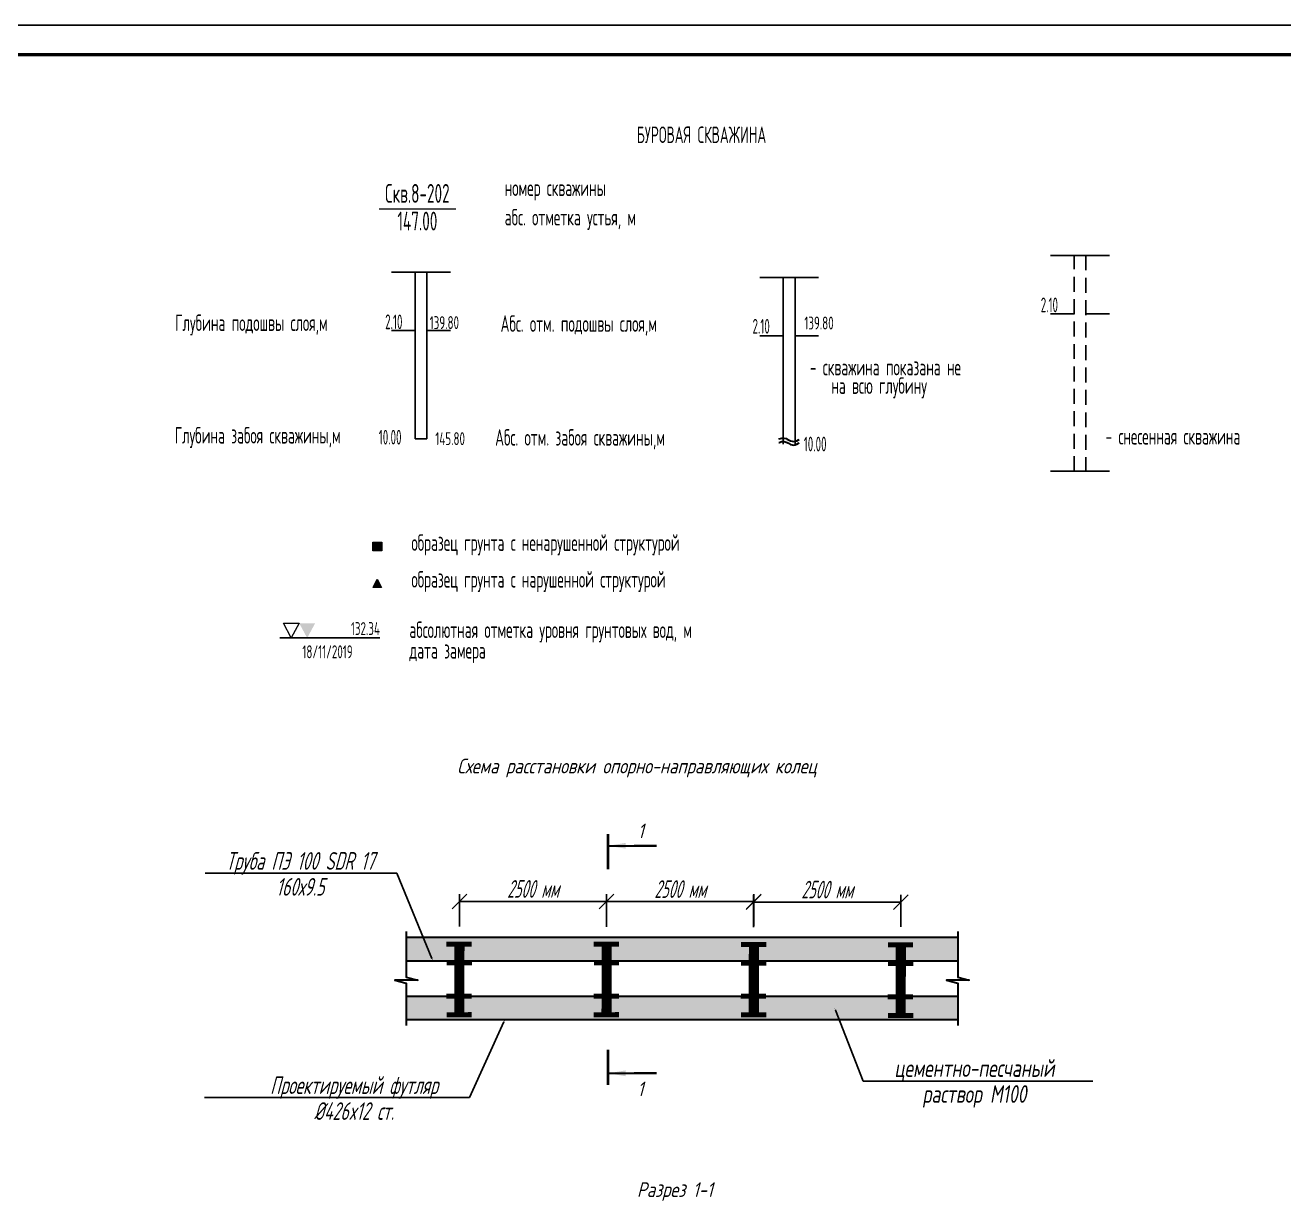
# Model space of a CAD drawing. Header units: metres. Extents: x -30 to 2050, y -904 to 400.
# Drawn here: x 1558.7 to 1772.4, y 199.6 to 400 of the extents above; entities that cross this region are included whole.
import ezdxf
from ezdxf import colors
from ezdxf.entities.mleader import LeaderData, LeaderLine
from ezdxf.enums import TextEntityAlignment as Align
from ezdxf.math import Vec2, Vec3

# ---------------------------------------------------------------- set-up
doc = ezdxf.new("R2010")
doc.units = ezdxf.units.M
doc.header["$LTSCALE"] = 0.2
doc.linetypes.add('штриховая', pattern=[19.05, 12.7, -6.35])
for name, color, linetype, lineweight in [('1-ПС-НВК-Деталировка', 7, 'Continuous', 30), ('В1П_Проек.водопровод_текст', 7, 'Continuous', 15), ('МГТ_НВК_переустройство Спецификация', 7, 'Continuous', 18), ('ПС-НВК-Деталировка', 7, 'Continuous', 25)]:
    doc.layers.add(name, color=color, linetype=linetype, lineweight=lineweight)
for name, color, linetype in [('Level 1', 7, 'Continuous'), ('ВЫНОСКИ', 7, 'Continuous'), ('МГТ_ИГ_Геология', 252, 'Continuous')]:
    doc.layers.add(name, color=color, linetype=linetype)
doc.styles.add('SPDS_2.5', font='spds.shx', dxfattribs={"oblique": 15, "height": 2.5})
doc.styles.get("Standard").update_dxf_attribs({"font": 'SPDS.shx', "width": 0.7, "oblique": 15, "height": 3})
doc.styles.add('СПДС_500', font='spds.shx', dxfattribs={"width": 0.9, "oblique": 15, "height": 500})
doc.styles.add('Стиль Simplex', font='simplex.shx')
doc.dimstyles.new('ISO-25', dxfattribs={"dimtxt": 2.5, "dimasz": 2.5, "dimexe": 1.25, "dimexo": 0.625, "dimtad": 1, "dimtxsty": 'Standard', "dimcen": 2.5, "dimadec": 0, "dimazin": 0, "dimtfac": 1, "dimtmove": 0, "dimatfit": 3, "dimfxl": 1, "dimarcsym": 0})
doc.dimstyles.new('Stand 1', dxfattribs={"dimtxt": 1, "dimasz": 0.4, "dimexe": 0.25, "dimexo": 0.1, "dimgap": 0.2, "dimtad": 0, "dimrnd": 0.05, "dimzin": 1, "dimtxsty": 'Standard', "dimblk": 'OBLIQUE', "dimcen": 2.5, "dimadec": 0, "dimazin": 0, "dimtfac": 1, "dimtmove": 0, "dimatfit": 3, "dimfxl": 1, "dimarcsym": 0})
pattern_1 = [(50, (-54.064, -1.6632), (3.6436934, -0.3187817), [0.381, -4.191]), (355, (-54.064, -1.6632), (-0.7048684, 3.821137), [0.3048, -3.352812]), (100.45144, (-53.7603, -1.6898), (2.938825, 3.502355), [0.3238, -3.561805]), (46.1842, (-54.064, -0.647), (5.421581, -0.840847), [0.5715, -6.2865]), (96.63556, (-53.612, -0.7173), (4.748083, 4.948522), [0.4857, -5.342712]), (351.18415, (-54.064, -0.647), (4.748083, 4.948522), [0.4572, -5.029195]), (21, (-53.556, -0.9012), (3.032288, -2.045304), [0.381, -4.191]), (326, (-53.556, -0.9012), (1.2360406, 3.683759), [0.3048, -3.3528]), (71.45144, (-53.3033, -1.0717), (4.2683284, 1.6384554), [0.3238, -3.561799]), (37.5, (-54.064, -1.6632), (0.0617721, 1.6911008), [0, -3.31216, 0, -3.4036, 0, -3.3655]), (7.5, (-54.064, -1.6632), (1.3363933, 2.0036115), [0, -1.94056, 0, -3.23596, 0, -1.2827]), (327.5, (-55.1968, -1.6632), (2.7118119, -0.1145749), [0, -1.27, 0, -3.9624, 0, -5.2578]), (317.5, (-55.7048, -1.6632), (2.9625836, 0.5085298), [0, -1.651, 0, -2.63144, 0, -3.7338])]

# ---------------------------------------------------------------- blocks, each defined once
blk = doc.blocks.new('PR_KV')
at = {"layer": 'Level 1', "linetype": 'Continuous', "lineweight": 20}
blk.add_hatch(color=256, dxfattribs=at).paths.add_polyline_path([(-0.077, 0.075), (0.077, 0.075), (0.077, -0.075), (-0.077, -0.075)])
at = {"layer": 'Level 1', "color": 7, "linetype": 'Continuous', "lineweight": 20, "flags": 128}
blk.add_lwpolyline([(-0.077, 0.075), (0.077, 0.075), (0.077, -0.075), (-0.077, -0.075)], close=True, dxfattribs=at)
blk = doc.blocks.new('PR_TR')
at = {"layer": 'Level 1', "linetype": 'Continuous', "lineweight": 20}
blk.add_hatch(color=256, dxfattribs=at).paths.add_polyline_path([(0.072, -0.049), (-0.071, -0.049), (-0.001, 0.094)])
at = {"layer": 'Level 1', "color": 7, "linetype": 'Continuous', "lineweight": 20, "flags": 128}
blk.add_lwpolyline([(0.072, -0.049), (-0.071, -0.049), (-0.001, 0.094)], close=True, dxfattribs=at)
blk = doc.blocks.new('DN')
at = {"linetype": 'Continuous', "lineweight": 30, "flags": 128}
for points in [[(-0.126, -0.007), (-0.117, -0.002), (-0.073, 0.011), (-0.033, 0.011), (0.003, 0), (0.02, -0.007), (0.039, -0.019), (0.074, -0.037), (0.103, -0.043), (0.125, -0.048), (0.151, -0.043), (0.18, -0.036), (0.213, -0.019), (0.223, -0.012)], [(-0.126, -0.068), (-0.117, -0.063), (-0.073, -0.05), (-0.033, -0.05), (0.003, -0.059), (0.02, -0.067), (0.039, -0.079), (0.074, -0.098), (0.103, -0.103), (0.125, -0.108), (0.151, -0.103), (0.18, -0.095), (0.213, -0.079), (0.223, -0.072)]]:
    blk.add_lwpolyline(points, dxfattribs=at)
blk = doc.blocks.new('A$C06B5551C')
at = {"layer": '1-ПС-НВК-Деталировка', "color": 251, "linetype": 'ByBlock', "lineweight": 35, "const_width": 0.5}
for points in [[(5.76, 1.03), (5.28, 3.48)], [(7.57, 1.4), (7.08, 3.85)], [(0.73, 0.05), (0.25, 2.5)], [(2.53, 0.42), (2.05, 2.87)]]:
    blk.add_lwpolyline(points, dxfattribs=at)
at = {"layer": '1-ПС-НВК-Деталировка', "color": 251, "ltscale": 10, "const_width": 1}
blk.add_lwpolyline([(0.43, 1.3), (7.32, 2.64)], dxfattribs=at)
blk = doc.blocks.new('_OBLIQUE')
at = {"color": 0, "linetype": 'ByBlock', "lineweight": -2}
blk.add_line((0.5, 0.5), (-0.5, -0.5), dxfattribs=at)
blk = doc.blocks.new('*D81')
at = {"layer": 'Defpoints', "color": 0, "transparency": 16777216}
for p in [(1657.42, 251.14), (1632.42, 243.86), (1657.42, 243.95)]:
    blk.add_point(p, dxfattribs=at)
at = {"layer": 'В1П_Проек.водопровод_текст', "color": 0, "lineweight": -2, "transparency": 16777216}
for p, q in [((1632.42, 246.86), (1632.42, 252.39)), ((1657.42, 246.95), (1657.42, 252.39)), ((1632.42, 251.14), (1657.42, 251.14))]:
    blk.add_line(p, q, dxfattribs=at)
at = {"layer": 'В1П_Проек.водопровод_текст', "color": 0, "lineweight": -2, "transparency": 16777216, "xscale": 2.5, "yscale": 2.5, "zscale": 2.5, "rotation": 180}
blk.add_blockref('_OBLIQUE', (1632.42, 251.14), dxfattribs=at)
at = {"layer": 'В1П_Проек.водопровод_текст', "color": 0, "lineweight": -2, "transparency": 16777216, "xscale": 2.5, "yscale": 2.5, "zscale": 2.5}
blk.add_blockref('_OBLIQUE', (1657.42, 251.14), dxfattribs=at)
at = {"layer": 'В1П_Проек.водопровод_текст', "color": 0, "transparency": 16777216, "insert": (1644.92, 253.26), "char_height": 3, "attachment_point": 5}
blk.add_mtext('2500 мм', dxfattribs=at)
blk = doc.blocks.new('*D82')
at = {"layer": 'Defpoints', "color": 0, "transparency": 16777216}
for p in [(1682.42, 251.1), (1657.42, 243.83), (1682.42, 243.92)]:
    blk.add_point(p, dxfattribs=at)
at = {"layer": 'В1П_Проек.водопровод_текст', "color": 0, "lineweight": -2, "transparency": 16777216}
for p, q in [((1657.42, 246.83), (1657.42, 252.35)), ((1682.42, 246.92), (1682.42, 252.35)), ((1657.42, 251.1), (1682.42, 251.1))]:
    blk.add_line(p, q, dxfattribs=at)
at = {"layer": 'В1П_Проек.водопровод_текст', "color": 0, "lineweight": -2, "transparency": 16777216, "xscale": 2.5, "yscale": 2.5, "zscale": 2.5, "rotation": 180}
blk.add_blockref('_OBLIQUE', (1657.42, 251.1), dxfattribs=at)
at = {"layer": 'В1П_Проек.водопровод_текст', "color": 0, "lineweight": -2, "transparency": 16777216, "xscale": 2.5, "yscale": 2.5, "zscale": 2.5}
blk.add_blockref('_OBLIQUE', (1682.42, 251.1), dxfattribs=at)
at = {"layer": 'В1П_Проек.водопровод_текст', "color": 0, "transparency": 16777216, "insert": (1669.92, 253.23), "char_height": 3, "attachment_point": 5}
blk.add_mtext('2500 мм', dxfattribs=at)
blk = doc.blocks.new('*D83')
at = {"layer": 'Defpoints', "color": 0, "transparency": 16777216}
for p in [(1707.37, 251.02), (1682.37, 243.74), (1707.37, 243.83)]:
    blk.add_point(p, dxfattribs=at)
at = {"layer": 'В1П_Проек.водопровод_текст', "color": 0, "lineweight": -2, "transparency": 16777216}
for p, q in [((1682.37, 246.74), (1682.37, 252.27)), ((1707.37, 246.83), (1707.37, 252.27)), ((1682.37, 251.02), (1707.37, 251.02))]:
    blk.add_line(p, q, dxfattribs=at)
at = {"layer": 'В1П_Проек.водопровод_текст', "color": 0, "lineweight": -2, "transparency": 16777216, "xscale": 2.5, "yscale": 2.5, "zscale": 2.5, "rotation": 180}
blk.add_blockref('_OBLIQUE', (1682.37, 251.02), dxfattribs=at)
at = {"layer": 'В1П_Проек.водопровод_текст', "color": 0, "lineweight": -2, "transparency": 16777216, "xscale": 2.5, "yscale": 2.5, "zscale": 2.5}
blk.add_blockref('_OBLIQUE', (1707.37, 251.02), dxfattribs=at)
at = {"layer": 'В1П_Проек.водопровод_текст', "color": 0, "transparency": 16777216, "insert": (1694.87, 253.14), "char_height": 3, "attachment_point": 5}
blk.add_mtext('2500 мм', dxfattribs=at)
blk = doc.blocks.new('разрез')
at = {"layer": 'ВЫНОСКИ', "const_width": 42}
blk.add_lwpolyline([(600, 0), (0, 0)], dxfattribs=at)
at = {"layer": 'ВЫНОСКИ', "lineweight": 30}
blk.add_leader([(400, 0), (400, -823), (400, -447)], dimstyle='Stand 1', override={"dimasz": 300, "dimgap": 0.2, "dimtad": 0}, dxfattribs=at)

msp = doc.modelspace()

# ---------------------------------------------------------------- hatches: boundary and pattern name
h = msp.add_hatch()
h.set_pattern_fill('AR-CONC', color=256, scale=0.02)
h.set_pattern_definition(pattern_1)
h.paths.add_polyline_path([(1672.41879, 241.05181), (1694.41879, 241.05181), (1697.41879, 241.05181), (1707.36813, 241.05181), (1707.37157, 243.74426), (1708.04577, 243.74417), (1708.82868, 245.05181), (1623.40826, 245.05181), (1623.40826, 241.05181), (1632.41879, 241.05181), (1637.41879, 241.05181), (1654.41879, 241.05181)])
h.paths.add_polyline_path([(1717.04144, 241.05181), (1717.04144, 245.05181), (1708.82868, 245.05181), (1707.37013, 242.6157), (1707.36813, 241.05181)])
h = msp.add_hatch()
h.set_pattern_fill('AR-CONC', color=256, scale=0.02)
h.set_pattern_definition(pattern_1)
h.paths.add_polyline_path([(1717.04144, 235.05181), (1623.40826, 235.05181), (1623.40826, 231.05181), (1717.04144, 231.05181)])
at = {"layer": 'МГТ_ИГ_Геология'}
msp.add_hatch(color=5, dxfattribs=at).paths.add_polyline_path([(1605.22792, 298.389), (1607.92792, 298.389), (1606.57792, 295.889)])

# ---------------------------------------------------------------- linework, layer by layer
at = {"color": 0}
msp.add_lwpolyline([(-30, 400), (2050, 400), (2050, -20), (-30, -20)], close=True, dxfattribs=at)
at = {"color": 7, "linetype": 'Continuous', "lineweight": 50}
msp.add_lwpolyline([(2045, -10), (-10, -10), (-10, 395), (2045, 395)], close=True, dxfattribs=at)
at = {"layer": 'МГТ_ИГ_Геология', "linetype": 'Continuous', "lineweight": 0}
msp.add_line((1618.78949, 368.819), (1631.78949, 368.819), dxfattribs=at)
at = {"layer": 'МГТ_ИГ_Геология', "linetype": 'Continuous', "lineweight": 25}
for p, q in [((1624.88376, 358.04094), (1626.88376, 358.04094)), ((1624.88376, 329.72372), (1624.88376, 358.04094)), ((1626.88376, 358.04094), (1626.88376, 329.72372)), ((1687.42321, 357.12324), (1689.42321, 357.12324)), ((1687.42321, 328.80603), (1687.42321, 357.12324)), ((1689.42321, 357.12324), (1689.42321, 328.80603))]:
    msp.add_line(p, q, dxfattribs=at)
at = {"layer": 'МГТ_ИГ_Геология', "linetype": 'Continuous', "lineweight": 25, "flags": 128}
for points in [[(1736.80556, 360.89132), (1732.80556, 360.89132)], [(1738.80556, 360.89132), (1742.80556, 360.89132)], [(1624.88376, 358.04094), (1620.88376, 358.04094)], [(1626.88376, 358.04094), (1630.88376, 358.04094)], [(1687.42321, 357.12324), (1683.42321, 357.12324)], [(1689.42321, 357.12324), (1693.42321, 357.12324)], [(1732.80556, 350.97359), (1736.80556, 350.97359)], [(1738.80556, 350.97359), (1742.80556, 350.97359)], [(1620.88376, 348.1232), (1624.88376, 348.1232)], [(1626.88376, 348.1232), (1630.88376, 348.1232)], [(1683.42321, 347.20551), (1687.42321, 347.20551)], [(1689.42321, 347.20551), (1693.42321, 347.20551)], [(1736.80556, 324.23693), (1732.80556, 324.23693)], [(1738.80556, 324.23693), (1742.80556, 324.23693)]]:
    msp.add_lwpolyline(points, dxfattribs=at)
at = {"layer": 'МГТ_ИГ_Геология', "linetype": 'штриховая', "lineweight": 25}
msp.add_lwpolyline([(1736.80556, 360.89132), (1738.80556, 360.89132), (1738.80556, 324.23693), (1736.80556, 324.23693), (1736.80556, 360.89132), (1736.80556, 360.89132)], close=True, dxfattribs=at)
at = {"layer": 'МГТ_ИГ_Геология', "linetype": 'Continuous', "lineweight": 25}
msp.add_lwpolyline([(1624.88376, 329.72372), (1626.88376, 329.72372)], dxfattribs=at)
at = {"layer": 'МГТ_ИГ_Геология', "color": 5, "linetype": 'Continuous', "lineweight": 0}
msp.add_lwpolyline([(1602.52792, 298.389), (1605.22792, 298.389), (1603.87792, 295.889), (1602.52792, 298.389), (1602.52792, 298.389)], close=True, dxfattribs=at)
at = {"layer": 'МГТ_ИГ_Геология', "color": 5, "linetype": 'Continuous', "lineweight": 25, "flags": 128}
msp.add_lwpolyline([(1601.92792, 295.889), (1618.92792, 295.889)], dxfattribs=at)
at = {"layer": 'ПС-НВК-Деталировка', "lineweight": 30}
for p, q in [((1623.40826, 245.05181), (1717.04144, 245.05181)), ((1623.40826, 241.05181), (1632.41879, 241.05181)), ((1632.41879, 241.05181), (1637.41879, 241.05181)), ((1637.41879, 241.05181), (1654.41879, 241.05181)), ((1654.41879, 241.05181), (1672.41879, 241.05181)), ((1672.41879, 241.05181), (1694.41879, 241.05181)), ((1694.41879, 241.05181), (1697.41879, 241.05181)), ((1697.41879, 241.05181), (1717.04144, 241.05181)), ((1623.40826, 235.05181), (1632.41879, 235.05181)), ((1632.41879, 235.05181), (1637.41879, 235.05181)), ((1637.41879, 235.05181), (1654.41879, 235.05181)), ((1654.41879, 235.05181), (1672.41879, 235.05181)), ((1672.41879, 235.05181), (1694.41879, 235.05181)), ((1694.41879, 235.05181), (1697.41879, 235.05181)), ((1697.41879, 235.05181), (1717.04144, 235.05181)), ((1623.40826, 231.05181), (1717.04144, 231.05181))]:
    msp.add_line(p, q, dxfattribs=at)
for points in [[(1623.40826, 246.05181), (1623.40826, 238.27949), (1625.34011, 237.76185), (1621.47641, 237.76185), (1623.40826, 237.24421), (1623.40826, 230.05181)], [(1717.04144, 246.05181), (1717.04144, 238.27949), (1718.97329, 237.76185), (1715.10959, 237.76185), (1717.04144, 237.24421), (1717.04144, 230.05181)]]:
    msp.add_lwpolyline(points, dxfattribs=at)

# ---------------------------------------------------------------- block references
at = {"layer": 'МГТ_ИГ_Геология', "xscale": 10, "yscale": 10, "zscale": 10}
for name, p in [('DN', (1687.89936, 329.7532)), ('PR_KV', (1618.47626, 311.44068)), ('PR_TR', (1618.47626, 304.94068))]:
    msp.add_blockref(name, p, dxfattribs=at)
at = {"layer": 'ПС-НВК-Деталировка', "lineweight": 30}
for name, p, xscale, yscale, zscale, rotation in [('разрез', (1657.65482, 256.58641), 0.01, 0.01, 0.01, 90), ('A$C06B5551C', (1630.382, 245.10584), 1.718457335428617, 1.718457335428617, 1.718457335428617, 258.8854543698547), ('A$C06B5551C', (1655.38189, 245.10584), 1.718457335428617, 1.718457335428617, 1.718457335428617, 258.8854543698547), ('A$C06B5551C', (1680.38173, 245.07397), 1.718457335428617, 1.718457335428617, 1.718457335428617, 258.8854543698547), ('A$C06B5551C', (1705.32921, 244.9869), 1.718457335428617, 1.718457335428617, 1.718457335428617, 258.8854543698547), ('разрез', (1657.65482, 225.9313), -0.01, 0.01, 0.01, 90)]:
    msp.add_blockref(name, p, dxfattribs=dict(at, xscale=xscale, yscale=yscale, zscale=zscale, rotation=rotation))

# ---------------------------------------------------------------- texts
at = {"layer": 'В1П_Проек.водопровод_текст', "style": 'SPDS_2.5', "oblique": 15}
for p in [(1663.21176, 263.122), (1663.15279, 219.28656)]:
    msp.add_text('1', height=2.5, dxfattribs=at).set_placement(p, align=Align.MIDDLE)
at = {"layer": 'МГТ_ИГ_Геология', "color": 7, "lineweight": 25, "style": 'Стиль Simplex'}
for s, height, width, p in [('БУРОВАЯ СКВАЖИНА', 2.8, 0.571429, (1662.53881, 379.97523)), ('номер скважины', 2.8, 0.571429, (1640.11197, 370.97364)), ('абс. отметка устья, м', 2.8, 0.571429, (1640.11197, 365.97364)), ('139.80', 2.2, 0.590909, (1627.3782, 348.36329)), ('139.80', 2.2, 0.590909, (1690.99562, 348.29369)), ('145.80', 2.2, 0.590909, (1628.33586, 328.6521)), ('образец грунта с ненарушенной структурой ', 2.8, 0.571429, (1624.27626, 310.69068)), ('образец грунта с нарушенной структурой ', 2.8, 0.571429, (1624.27626, 304.45068)), ('абсолютная отметка уровня грунтовых вод, м', 2.8, 0.571429, (1623.92792, 295.889)), ('дата замера', 2.8, 0.571429, (1623.92792, 292.389))]:
    msp.add_text(s, height=height, dxfattribs=dict(at, width=width)).set_placement(p)
at = {"layer": 'МГТ_ИГ_Геология', "lineweight": 25, "style": 'Стиль Simplex', "width": 0.5625}
msp.add_text('Скв.8-202', height=3.2, dxfattribs=at).set_placement((1625.28949, 369.819), align=Align.CENTER)
msp.add_text('147.00', height=3.2, dxfattribs=at).set_placement((1625.28949, 368.319), align=Align.TOP_CENTER)
at = {"layer": 'МГТ_ИГ_Геология', "lineweight": 25, "style": 'Стиль Simplex', "width": 0.52}
for s, p in [('2.10', (1731.13371, 351.22016)), ('2.10', (1619.82112, 348.35075)), ('2.10', (1682.19937, 347.591)), ('10.00', (1618.73382, 328.75248)), ('10.00', (1690.90275, 327.58918))]:
    msp.add_text(s, height=2.5, dxfattribs=at).set_placement(p)
at = {"layer": 'МГТ_ИГ_Геология', "color": 7, "lineweight": 25, "style": 'Стиль Simplex', "width": 0.571429}
for s, p in [('Глубина подошвы слоя,м', (1584.16239, 350.84252)), ('Абс. отм. подошвы слоя,м', (1639.4222, 350.70024)), ('- скважина показана не ', (1691.93002, 343.29859)), ('на всю глубину', (1695.56325, 340.16157)), ('Глубина забоя скважины,м', (1584.09131, 331.72258)), ('Абс. отм. забоя скважины,м', (1638.49784, 331.36703))]:
    msp.add_text(s, height=2.8, dxfattribs=at).set_placement(p, align=Align.TOP_LEFT)
at = {"layer": 'МГТ_ИГ_Геология', "lineweight": 25, "style": 'Стиль Simplex', "width": 0.571429}
msp.add_text('- снесенная скважина', height=2.8, dxfattribs=at).set_placement((1742.13691, 331.55566), align=Align.TOP_LEFT)
at = {"layer": 'МГТ_ИГ_Геология', "color": 5, "lineweight": 25, "true_color": 0x0000ff, "style": 'Стиль Simplex', "width": 0.590909}
msp.add_text('132.34', height=2.2, dxfattribs=at).set_placement((1618.92792, 296.389), align=Align.RIGHT)
msp.add_text('18/11/2019', height=2.2, dxfattribs=at).set_placement((1614.29822, 294.64241), align=Align.TOP_RIGHT)
at = {"layer": 'МГТ_НВК_переустройство Спецификация', "oblique": 15}
for s, p in [('Схема расстановки опорно-направляющих колец', (1632.04963, 272.88327)), ('Разрез 1-1', (1662.56836, 200.92159))]:
    msp.add_text(s, height=2.5, dxfattribs=at).set_placement(p)

# ---------------------------------------------------------------- dimensions: what is measured, and where the dimension line sits
at = {"layer": 'В1П_Проек.водопровод_текст'}
for base, p1, p2, picture, middle in [((1657.42435, 251.1351), (1632.42435, 243.8632), (1657.42435, 243.95027), '*D81', (1644.92435, 253.2601)), ((1682.4242, 251.10323), (1657.4242, 243.83133), (1682.4242, 243.9184), '*D82', (1669.9242, 253.22823)), ((1707.37168, 251.01616), (1682.37168, 243.74426), (1707.37168, 243.83134), '*D83', (1694.87168, 253.14116))]:
    dim = msp.add_linear_dim(base=base, p1=p1, p2=p2, text='<> мм', dimstyle='ISO-25', override={"dimexo": 3, "dimdec": 0, "dimlfac": 100, "dimblk1": 'OBLIQUE', "dimblk2": 'OBLIQUE', "dimsah": 1}, dxfattribs=at)
    dim.commit()
    dim.dimension.update_dxf_attribs({"geometry": picture, "text_midpoint": middle})

# ---------------------------------------------------------------- leaders
ml = msp.add_multileader_mtext('Standard', dxfattribs=at)
ml.set_content('{\\W0.8;Труба ПЭ 100 SDR 17 160х9.5 }', color=7, style='СПДС_500')
ml.set_leader_properties()
ml.build(insert=Vec2(0, 0))
ml.multileader.update_dxf_attribs({"text_left_attachment_type": 6, "text_right_attachment_type": 6, "dogleg_length": 0, "arrow_head_size": 0.4})
ctx = ml.context
ctx.base_point, ctx.char_height, ctx.arrow_head_size, ctx.landing_gap_size, ctx.plane_origin = Vec3(1588.99866, 255.91511), 3, 0.4, 1, Vec3(-273.91034, 985.84162)
ctx.left_attachment, ctx.right_attachment, ctx.text_align_type = 6, 6, 1
notes = []
notes.append((ctx, [(0, (1, 1, 0), (1621.80251, 255.91511), (-1, 0), 0, [(0, [(1627.91352, 241.05181)], 0, [])])]))
ctx.mtext.insert, ctx.mtext.width, ctx.mtext.defined_height, ctx.mtext.alignment, ctx.mtext.line_spacing_factor = Vec3(1605.40058, 259.51511), 31.2292438, 8.48461, 2, 0.88
ml = msp.add_multileader_mtext('Standard', dxfattribs=at)
ml.set_content('{\\Q10;цементно-песчаный \\Pраствор М100 }', color=7, style='СПДС_500')
ml.set_leader_properties()
ml.build(insert=Vec2(0, 0))
ml.multileader.update_dxf_attribs({"text_left_attachment_type": 6, "text_right_attachment_type": 6, "dogleg_length": 0, "arrow_head_size": 0.4})
ctx = ml.context
ctx.base_point, ctx.char_height, ctx.arrow_head_size, ctx.landing_gap_size, ctx.plane_origin = Vec3(1700.9795, 220.57126), 3, 0.4, 1, Vec3(1619.34337, 288.7372)
ctx.left_attachment, ctx.right_attachment, ctx.text_align_type = 6, 6, 1
notes.append((ctx, [(0, (1, 1, 0), (1700.9795, 220.57126), (1, 0), 0, [(0, [(1696.13765, 233.00756)], 0, [])])]))
ctx.mtext.insert, ctx.mtext.alignment, ctx.mtext.line_spacing_factor = Vec3(1719.89388, 224.32126), 2, 0.88
ml = msp.add_multileader_mtext('Standard', dxfattribs=at)
ml.set_content('{\\Q15;\\W0.8;Проектируемый футляр\\P%%C426x12 ст.}', color=7, style='СПДС_500')
ml.set_leader_properties()
ml.build(insert=Vec2(0, 0))
ml.multileader.update_dxf_attribs({"text_left_attachment_type": 6, "text_right_attachment_type": 6, "dogleg_length": 0, "arrow_head_size": 0.4})
ctx = ml.context
ctx.base_point, ctx.char_height, ctx.arrow_head_size, ctx.landing_gap_size, ctx.plane_origin = Vec3(1594.92467, 217.8156), 3, 0.4, 1, Vec3(-256.99258, 975.84162)
ctx.left_attachment, ctx.right_attachment, ctx.text_align_type = 6, 6, 1
notes.append((ctx, [(0, (1, 1, 0), (1634.12632, 217.8156), (-1, 0), 0, [(0, [(1640.14311, 231.05181)], 0, [])])]))
ctx.mtext.insert, ctx.mtext.width, ctx.mtext.defined_height, ctx.mtext.alignment, ctx.mtext.line_spacing_factor = Vec3(1614.5255, 221.4156), 43.5325854, 8.51227, 2, 0.88
for ctx, leaders in notes:
    for number, flags, end, landing, length, lines in leaders:
        leader = LeaderData()
        leader.index, (leader.has_last_leader_line, leader.has_dogleg_vector, leader.attachment_direction) = number, flags
        leader.last_leader_point, leader.dogleg_vector, leader.dogleg_length = Vec3(end), Vec3(landing), length
        for number, points, colour, breaks in lines:
            line = LeaderLine()
            line.index, line.vertices, line.color, line.breaks = number, Vec3.list(points), colors.encode_raw_color(colour), breaks
            leader.lines.append(line)
        ctx.leaders.append(leader)

doc.saveas('drawing.dxf')
